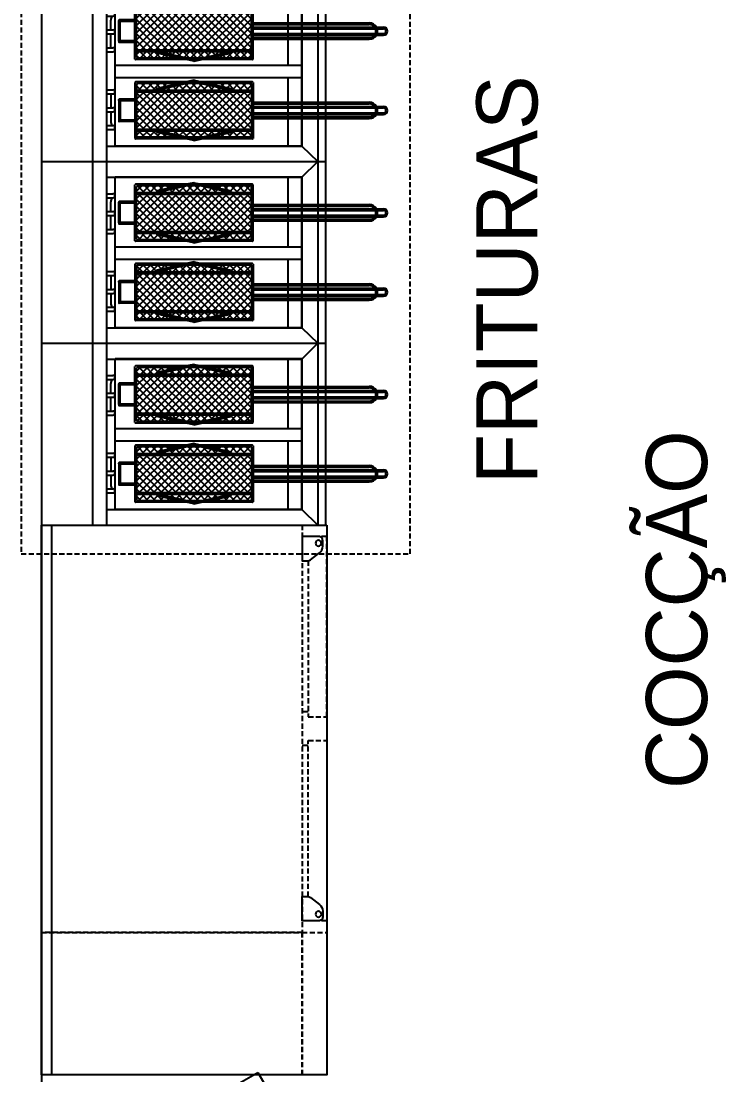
# Model space of a CAD drawing. Header units: millimetres. Extents: x -18806 to 201070, y -25046 to 92854.
# Drawn here: x 84594 to 86324, y -13845 to -11258 of the extents above; entities that cross this region are included whole.
import ezdxf
from ezdxf.enums import TextEntityAlignment as Align

# ---------------------------------------------------------------- set-up
doc = ezdxf.new("R2010")
doc.units = ezdxf.units.MM
doc.header["$LTSCALE"] = 50
doc.linetypes.add('HIDDEN', pattern=[0.375, 0.25, -0.125])
doc.linetypes.add('HIDDEN2', pattern=[0.1875, 0.125, -0.0625])
for name, color, linetype in [('9-LAYOUT', 8, 'Continuous'), ('DIM', 4, 'Continuous'), ('LAYC', 4, 'Continuous'), ('P1', 1, 'Continuous'), ('SOB', 8, 'HIDDEN2')]:
    doc.layers.add(name, color=color, linetype=linetype)
doc.styles.add('2', font='stylu.ttf', dxfattribs={"height": 0.35})

# ---------------------------------------------------------------- blocks, each defined once
blk = doc.blocks.new('1-101 - Fritadeira eletrica')
at = {"layer": 'DIM', "linetype": 'Continuous'}
h = blk.add_hatch(dxfattribs=at)
h.set_pattern_fill('ANSI37', color=6, scale=100, style=0)
h.set_pattern_definition([(45, (-151042.243, 58693.15), (-8.8388348, 8.8388348), []), (135, (-151042.243, 58693.15), (-8.8388348, -8.8388348), [])])
h.paths.add_polyline_path([(370.6, -482.8), (278.6, -482.8), (278.6, -764.8), (370.6, -764.8)])
h.paths.add_polyline_path([(390.6, -605.8), (374.6, -533.8), (374.6, -713.8), (390.6, -641.8)])
h.paths.add_polyline_path([(390.6, -484.3, 0.414214), (389.1, -482.8), (374.6, -482.8), (374.6, -533.8), (390.6, -605.8), (390.6, -587.3), (378.5, -532.9, -0.109772), (378.7, -533.8), (390.6, -587.3)])
h.paths.add_polyline_path([(374.6, -764.8), (389.1, -764.8, 0.414214), (390.6, -763.3), (390.6, -641.8), (374.6, -713.8)])
h.paths.add_polyline_path([(258.6, -763.3, 0.414214), (260.1, -764.8), (274.6, -764.8), (274.6, -713.8), (258.6, -641.8), (258.6, -660.2), (270.5, -713.8, 1), (274.5, -713.8, -1), (270.5, -713.8), (258.6, -660.2)])
h.paths.add_polyline_path([(274.6, -533.8), (258.6, -605.8), (258.6, -641.8), (274.6, -713.8)])
h.paths.add_polyline_path([(258.6, -587.3), (270.5, -533.8, -0.109772), (270.7, -532.9), (258.6, -587.3), (258.6, -605.8), (274.6, -533.8), (274.6, -482.8), (260.1, -482.8, 0.414214), (258.6, -484.3)])
h = blk.add_hatch(dxfattribs=at)
h.set_pattern_fill('ANSI37', color=6, scale=100, style=0)
h.set_pattern_definition([(135, (151886.138, 58693.15), (8.8388348, 8.8388348), []), (45, (151886.138, 58693.15), (8.8388348, -8.8388348), [])])
h.paths.add_polyline_path([(473.3, -482.8), (565.3, -482.8), (565.3, -764.8), (473.3, -764.8)])
h.paths.add_polyline_path([(453.3, -605.8), (469.3, -533.8), (469.3, -713.8), (453.3, -641.8)])
h.paths.add_polyline_path([(453.3, -484.3, -0.414214), (454.8, -482.8), (469.3, -482.8), (469.3, -533.8), (453.3, -605.8), (453.3, -587.3), (465.4, -532.9, 0.109772), (465.2, -533.8), (453.3, -587.3)])
h.paths.add_polyline_path([(469.3, -764.8), (454.8, -764.8, -0.414214), (453.3, -763.3), (453.3, -641.8), (469.3, -713.8)])
h.paths.add_polyline_path([(585.3, -763.3, -0.414214), (583.8, -764.8), (569.3, -764.8), (569.3, -713.8), (585.3, -641.8), (585.3, -660.2), (573.4, -713.8, -1), (569.4, -713.8, 1), (573.4, -713.8), (585.3, -660.2)])
h.paths.add_polyline_path([(569.3, -533.8), (585.3, -605.8), (585.3, -641.8), (569.3, -713.8)])
h.paths.add_polyline_path([(585.3, -587.3), (573.4, -533.8, 0.109772), (573.2, -532.9), (585.3, -587.3), (585.3, -605.8), (569.3, -533.8), (569.3, -482.8), (583.8, -482.8, -0.414214), (585.3, -484.3)])
at = {"color": 6, "linetype": 'Continuous'}
for centre, radius, start, end in [((324.6, -1053.8), 20, 180, 240), ((324.6, -1053.8), 16, 180, 231.3178), ((324.6, -1053.8), 16, 308.6822, 0), ((324.6, -1053.8), 20, 300, 0), ((519.3, -1053.8), 20, 180, 240), ((519.3, -1053.8), 16, 180, 231.3178), ((519.3, -1053.8), 16, 308.6822, 0), ((519.3, -1053.8), 20, 300, 0), ((324.6, -1053.8), 16, 247.9757, 292.0243), ((324.6, -1053.8), 20, 252.5424, 287.4576), ((519.3, -1053.8), 16, 247.9757, 292.0243), ((519.3, -1053.8), 20, 252.5424, 287.4576), ((324.6, -1088.8), 10, 180, 0), ((324.6, -1088.8), 6, 180, 0), ((519.3, -1088.8), 10, 180, 0), ((519.3, -1088.8), 6, 180, 0)]:
    blk.add_arc(centre, radius, start, end, dxfattribs=at)
at = {"layer": 'DIM', "color": 1, "linetype": 'Continuous'}
for p, q in [((297.1, -478.8), (297.1, -439.8)), ((300.1, -438.8), (298.1, -438.8)), ((349.1, -438.8), (300.1, -438.8)), ((301.1, -478.8), (301.1, -439.8)), ((348.1, -478.8), (348.1, -439.8)), ((349.1, -438.8), (351.1, -438.8)), ((352.1, -478.8), (352.1, -439.8)), ((491.8, -478.8), (491.8, -439.8)), ((494.8, -438.8), (492.8, -438.8)), ((494.8, -438.8), (543.8, -438.8)), ((495.8, -478.8), (495.8, -439.8)), ((542.8, -478.8), (542.8, -439.8)), ((543.8, -438.8), (545.8, -438.8)), ((546.8, -478.8), (546.8, -439.8)), ((348.1, -442.8), (301.1, -442.8)), ((495.8, -442.8), (542.8, -442.8)), ((254.6, -767.3), (254.6, -480.3)), ((393.1, -478.8), (256.1, -478.8)), ((258.6, -763.3), (258.6, -484.3)), ((389.1, -482.8), (260.1, -482.8)), ((274.6, -482.8), (274.6, -764.8)), ((278.6, -482.8), (278.6, -764.8)), ((370.6, -482.8), (370.6, -764.8)), ((374.6, -482.8), (374.6, -764.8)), ((390.6, -763.3), (390.6, -484.3)), ((394.6, -767.3), (394.6, -480.3)), ((449.3, -767.3), (449.3, -480.3)), ((450.8, -478.8), (587.8, -478.8)), ((453.3, -763.3), (453.3, -484.3)), ((454.8, -482.8), (583.8, -482.8)), ((469.3, -482.8), (469.3, -764.8)), ((473.3, -482.8), (473.3, -764.8)), ((565.3, -482.8), (565.3, -764.8)), ((569.3, -482.8), (569.3, -764.8)), ((585.3, -763.3), (585.3, -484.3)), ((589.3, -767.3), (589.3, -480.3)), ((258.6, -587.3), (270.7, -532.9)), ((258.6, -605.8), (274.6, -533.8)), ((390.6, -605.8), (374.6, -533.8)), ((390.6, -587.3), (378.5, -532.9)), ((453.3, -587.3), (465.4, -532.9)), ((453.3, -605.8), (469.3, -533.8)), ((585.3, -605.8), (569.3, -533.8)), ((585.3, -587.3), (573.2, -532.9)), ((250.6, -623.5), (254.6, -605.3)), ((398.7, -623.5), (394.6, -605.3)), ((445.2, -623.5), (449.3, -605.3)), ((593.3, -623.5), (589.3, -605.3)), ((250.6, -624.1), (254.6, -642.2)), ((258.6, -641.8), (274.6, -713.8)), ((390.6, -641.8), (374.6, -713.8)), ((398.7, -624.1), (394.6, -642.2)), ((445.2, -624.1), (449.3, -642.2)), ((453.3, -641.8), (469.3, -713.8)), ((585.3, -641.8), (569.3, -713.8)), ((593.3, -624.1), (589.3, -642.2)), ((258.6, -660.2), (270.5, -713.8)), ((390.6, -660.2), (378.7, -713.8)), ((453.3, -660.2), (465.2, -713.8)), ((585.3, -660.2), (573.4, -713.8)), ((393.1, -768.8), (256.1, -768.8)), ((389.1, -764.8), (260.1, -764.8)), ((450.8, -768.8), (587.8, -768.8)), ((454.8, -764.8), (583.8, -764.8))]:
    blk.add_line(p, q, dxfattribs=at)
at = {"layer": 'DIM', "color": 6, "linetype": 'Continuous'}
for p, q in [((304.6, -768.8), (304.6, -1053.8)), ((308.6, -768.8), (308.6, -1053.8)), ((314.6, -768.8), (314.6, -1088.8)), ((318.6, -768.8), (318.6, -1088.8)), ((330.6, -768.8), (330.6, -1088.8)), ((334.6, -768.8), (334.6, -1088.8)), ((340.6, -768.8), (340.6, -1053.8)), ((344.6, -768.8), (344.6, -1053.8)), ((499.3, -768.8), (499.3, -1053.8)), ((503.3, -768.8), (503.3, -1053.8)), ((509.3, -768.8), (509.3, -1088.8)), ((513.3, -768.8), (513.3, -1088.8)), ((525.3, -768.8), (525.3, -1088.8)), ((529.3, -768.8), (529.3, -1088.8)), ((535.3, -768.8), (535.3, -1053.8)), ((539.3, -768.8), (539.3, -1053.8))]:
    blk.add_line(p, q, dxfattribs=at)
at = {"layer": 'DIM', "color": 1, "linetype": 'Continuous'}
for centre, radius, start, end in [((298.1, -439.8), 1, 90, 180), ((300.1, -439.8), 1, 0, 90), ((349.1, -439.8), 1, 90, 180), ((351.1, -439.8), 1, 0, 90), ((492.8, -439.8), 1, 90, 180), ((494.8, -439.8), 1, 0, 90), ((543.8, -439.8), 1, 90, 180), ((545.8, -439.8), 1, 0, 90), ((256.1, -480.3), 1.5, 90, 180), ((260.1, -484.3), 1.5, 90, 180), ((389.1, -484.3), 1.5, 360, 90), ((393.1, -480.3), 1.5, 360, 90), ((450.8, -480.3), 1.5, 90, 180), ((454.8, -484.3), 1.5, 90, 180), ((583.8, -484.3), 1.5, 0, 90), ((587.8, -480.3), 1.5, 0, 90), ((272.5, -533.8), 2, 0, 180), ((376.7, -533.8), 2, 0, 180), ((467.2, -533.8), 2, 0, 180), ((571.4, -533.8), 2, 0, 180), ((252.1, -623.8), 1.5, 167.4712, 192.5288), ((397.2, -623.8), 1.5, 347.4712, 12.5288), ((446.7, -623.8), 1.5, 167.4712, 192.5288), ((591.8, -623.8), 1.5, 347.4712, 12.5288), ((272.5, -713.8), 2, 180, 0), ((376.7, -713.8), 2, 180, 0), ((467.2, -713.8), 2, 180, 0), ((571.4, -713.8), 2, 180, 0), ((256.1, -767.3), 1.5, 180, 270), ((260.1, -763.3), 1.5, 180, 270), ((389.1, -763.3), 1.5, 270, 0), ((393.1, -767.3), 1.5, 270, 360), ((450.8, -767.3), 1.5, 180, 270), ((454.8, -763.3), 1.5, 180, 270), ((583.8, -763.3), 1.5, 270, 0), ((587.8, -767.3), 1.5, 270, 0)]:
    blk.add_arc(centre, radius, start, end, dxfattribs=at)
at = {"layer": 'P1', "color": 1, "linetype": 'Continuous'}
for p, q in [((198.9, -249.3), (198.9, -946.2)), ((644.9, -249.3), (198.9, -249.3)), ((644.9, -249.3), (644.9, -946.2)), ((644.9, -374.9), (198.9, -374.9)), ((644.9, -408.5), (198.9, -408.5)), ((237.3, -408.5), (237.3, -887.9)), ((606.4, -408.5), (606.4, -887.9)), ((237.3, -887.9), (237.3, -430.1)), ((237.3, -430.1), (606.6, -430.1)), ((606.6, -887.9), (606.6, -430.1)), ((237.3, -887.9), (198.9, -927.3)), ((606.4, -887.9), (237.3, -887.9)), ((237.3, -887.9), (606.6, -887.9)), ((606.4, -887.7), (606.6, -887.9)), ((606.4, -887.9), (644.9, -927.3)), ((644.9, -927.3), (198.9, -927.3)), ((644.9, -946.2), (198.9, -946.2))]:
    blk.add_line(p, q, dxfattribs=at)
at = {"layer": 'P1', "color": 6, "linetype": 'Continuous'}
for p, q in [((277.5, -408.5), (277.5, -424.7)), ((287.5, -408.5), (287.5, -424.7)), ((321.3, -408.5), (321.3, -424.7)), ((331.3, -408.5), (331.3, -424.7)), ((365.1, -408.5), (365.1, -424.7)), ((375.1, -408.5), (375.1, -424.7)), ((468.6, -408.5), (468.6, -424.7)), ((478.6, -408.5), (478.6, -424.7)), ((512.4, -408.5), (512.4, -424.7)), ((522.4, -408.5), (522.4, -424.7)), ((556.2, -408.5), (556.2, -424.7)), ((566.2, -408.5), (566.2, -424.7)), ((321.3, -419.7), (297.5, -419.7)), ((365.1, -419.7), (331.3, -419.7)), ((478.6, -419.7), (512.4, -419.7)), ((522.4, -419.7), (546.3, -419.7))]:
    blk.add_line(p, q, dxfattribs=at)
at = {"layer": 'P1'}
for p, q in [((405.4, -429.4), (405.4, -887.9)), ((435.4, -429.4), (435.4, -887.9)), ((237.3, -854.9), (405.4, -854.9)), ((435.4, -854.9), (606.4, -854.9))]:
    blk.add_line(p, q, dxfattribs=at)
at = {"layer": 'P1', "color": 6, "linetype": 'Continuous'}
for centre, radius, start, end in [((282.5, -424.7), 4.98, 180, 0), ((297.5, -439.6), 19.9, 90, 120), ((326.3, -424.7), 4.98, 180, 0), ((370.1, -424.7), 4.98, 180, 0), ((473.6, -424.7), 4.98, 180, 0), ((517.4, -424.7), 4.98, 180, 0), ((546.3, -439.6), 19.9, 60, 90), ((561.2, -424.7), 4.98, 180, 0)]:
    blk.add_arc(centre, radius, start, end, dxfattribs=at)
blk = doc.blocks.new('RHM1350E')
at = {"layer": '9-LAYOUT'}
for p, q in [((0, -25), (1350, -25)), ((458.4, -654.8), (458.4, -640)), ((541.6, -654.8), (541.6, -640))]:
    blk.add_line(p, q, dxfattribs=at)
blk.add_lwpolyline([(0, -700), (1350, -700), (1350, 0), (0, 0)], close=True, dxfattribs=at)
at = {"layer": '9-LAYOUT', "linetype": 'HIDDEN'}
for points in [[(0, 0), (0, -640), (1000, -640), (1000, 0)], [(1000, -640), (1350, -640), (1350, 0), (1000, 0)], [(1000, -700), (1350, -700), (1350, -640), (1000, -640)]]:
    blk.add_lwpolyline(points, close=True, dxfattribs=at)
at = {"layer": '9-LAYOUT'}
for points in [[(88, -653.7, -0.16868), (85.8, -659.9), (68.4, -682, -0.239349), (52.3, -690.2), (38, -690.2, -0.414214), (28, -680.2), (28, -640), (88, -640)], [(912, -653.7, 0.16868), (914.2, -659.9), (931.6, -682, 0.239349), (947.7, -690.2), (962, -690.2, 0.414214), (972, -680.2), (972, -640), (912, -640)]]:
    blk.add_lwpolyline(points, format="xyb", close=True, dxfattribs=at)
at = {"layer": '9-LAYOUT', "linetype": 'HIDDEN'}
for points in [[(87.9, -654.8), (471.2, -654.8), (471.2, -700), (28, -700), (28, -680.2)], [(912.1, -654.8), (528.8, -654.8), (528.8, -700), (972, -700), (972, -680.2)]]:
    blk.add_lwpolyline(points, dxfattribs=at)
at = {"layer": '9-LAYOUT'}
for centre in [(44.5, -679.8), (955.5, -679.8)]:
    blk.add_circle(centre, 7.12, dxfattribs=at)
blk = doc.blocks.new('Car80li')
at = {"layer": 'SOB'}
for points in [[(-0.2248, 0.053), (-0.296, 0.053), (-0.296, -0.053), (-0.2248, -0.053)], [(0.2248, 0.053), (0.296, 0.053), (0.296, -0.053), (0.2248, -0.053)]]:
    blk.add_lwpolyline(points, dxfattribs=at)
blk.add_circle((0, 0), 0.241, dxfattribs=at)

msp = doc.modelspace()

# ---------------------------------------------------------------- linework, layer by layer
at = {"color": 5}
msp.add_line((84643.809, -11085.8), (84643.809, -16085.8), dxfattribs=at)
at = {"layer": 'LAYC', "linetype": 'HIDDEN'}
msp.add_lwpolyline([(85548.809, -11085.8), (84593.809, -11085.8), (84593.809, -12565.8), (85548.809, -12565.8)], close=True, dxfattribs=at)

# ---------------------------------------------------------------- block references
at = {"layer": '9-LAYOUT', "rotation": 90}
for p in [(84394.555, -11801.648), (84394.555, -12247.667), (84394.555, -12693.685)]:
    msp.add_blockref('1-101 - Fritadeira eletrica', p, dxfattribs=at)
at = {"layer": '9-LAYOUT', "xscale": -1, "rotation": 90}
msp.add_blockref('RHM1350E', (84643.809, -12494.828), dxfattribs=at)
at = {"layer": '9-LAYOUT', "xscale": 1000.000000000003, "yscale": 1000.000000000003, "zscale": 1000, "rotation": 119.9999999999998}
msp.add_blockref('Car80li', (85277.289, -14121.444), dxfattribs=at)

# ---------------------------------------------------------------- texts
at = {"color": 3, "style": '2'}
for s, p in [('FRITURAS', (85861.116, -11892.499)), ('COCÇÃO', (86277.42, -12702.659))]:
    msp.add_text(s, height=150, rotation=90, dxfattribs=at).set_placement(p, align=Align.CENTER)

doc.saveas('drawing.dxf')
